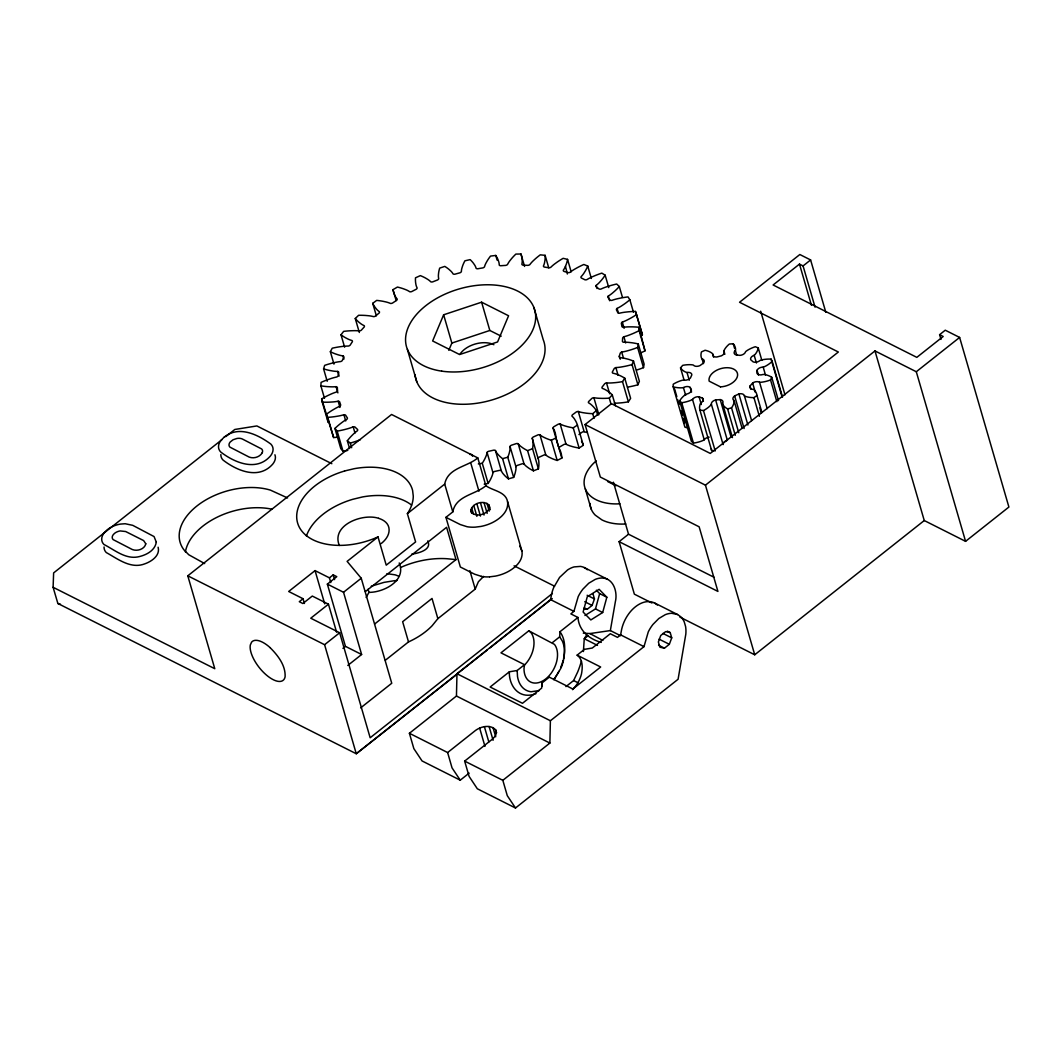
<?xml version="1.0" encoding="UTF-8"?>
<svg xmlns="http://www.w3.org/2000/svg" width="1062" height="1062" viewBox="0 0 1062 1062"><rect width="100%" height="100%" fill="white"/><g stroke="black" fill="none" stroke-linecap="round" stroke-linejoin="round"><path stroke-width="1.5" d="M469.165 773.123L460.244 780.185L422.065 760.95L413.848 748.617L409.401 733.284L456.448 696.035L456.979 673.733L550.607 599.632L551.258 595.888A28.913 18.997 -63.3 0 1 553.674 587.565L559.581 577.409L567.559 569.949A28.78 18.917 -63.3 0 1 574.091 566.909L580.396 566.404A28.116 18.479 -63.3 0 1 585.839 568.502A28.687 18.85 -63.3 0 1 587.366 569.75M464.652 761.109L502.83 780.318L549.877 743.068L550.395 720.753L643.997 646.639L648.271 631.89A28.687 18.85 -63.3 0 1 652.957 624.429L658.825 618.509L665.303 614.659A28.687 18.85 -63.3 0 1 671.755 613.292L677.543 614.526L680.755 616.756A28.78 18.917 -63.3 0 1 684.26 621.947L685.561 626.421A28.78 18.917 -63.3 0 1 685.813 634.173L678.087 679.255L515.495 807.996L477.329 788.774L469.112 776.428L464.652 761.109L492.635 738.966L495.396 735.926L496.445 732.687L495.622 729.767C490.312 724.244 481.179 726.355 475.59 730.377L447.633 752.546L409.401 733.284M687.18 427.734A23.523 14.483 -16.2 0 1 684.897 427.163L673.162 386.78L673.228 384.218A23.523 14.483 -16.2 0 1 680.662 380.754L681.724 380.435A5.191 3.186 -16.2 0 1 683.623 380.05A5.031 3.106 -16.2 0 0 690.446 377.979L691.827 374.873A5.044 3.106 -16.2 0 0 687.008 372.47A5.191 3.186 -16.2 0 1 685.481 371.992L684.724 371.634A23.523 14.483 -16.2 0 1 680.53 367.85L682.72 365.341A23.523 14.483 -16.2 0 1 690.778 364.704L691.774 364.797A5.191 3.186 -16.2 0 1 693.433 365.129A5.031 3.106 -16.2 0 0 699.898 365.633L703.456 363.085A5.031 3.106 -16.2 0 0 702.101 358.916A5.191 3.186 -16.2 0 1 701.451 357.867L701.225 357.23A23.523 14.483 -16.2 0 1 701.464 351.907L705.102 350.261A23.523 14.483 -16.2 0 1 711.221 352.664L711.845 353.115A5.177 3.186 -16.2 0 1 712.721 354.071A5.044 3.106 -16.2 0 0 716.784 357.005L721.39 355.823A5.031 3.106 -16.2 0 0 723.939 351.19A5.191 3.186 -16.2 0 1 724.35 349.916L724.735 349.199A23.523 14.483 -16.2 0 1 729.342 344.035L733.245 343.769A23.523 14.483 -16.2 0 1 735.501 348.442L735.554 349.132A5.177 3.186 -16.2 0 1 735.369 350.394A5.031 3.106 -16.2 0 0 735.74 354.814L739.935 355.372A5.044 3.106 -16.2 0 0 745.564 351.761A5.191 3.186 -16.2 0 1 746.931 350.659L747.794 350.088A23.523 14.483 -16.2 0 1 755.308 346.73L758.241 347.924L761.852 360.35M758.241 347.924A23.523 14.483 -16.2 0 1 755.905 353.38L755.374 354.084A5.191 3.186 -16.2 0 1 754.179 355.252A5.031 3.106 -16.2 0 0 750.741 359.766L753.184 361.89A5.031 3.106 -16.2 0 0 760.126 360.443A5.177 3.186 -16.2 0 1 761.998 359.859L763.074 359.62A23.523 14.483 -16.2 0 1 771.105 359.129L772.154 361.412A23.523 14.483 -16.2 0 1 765.967 365.925L764.998 366.403A5.191 3.186 -16.2 0 1 763.193 367.12A5.031 3.106 -16.2 0 0 757.033 370.293L756.954 373.306A5.031 3.106 -16.2 0 0 762.994 374.474A5.191 3.186 -16.2 0 1 764.786 374.607L765.729 374.78A23.523 14.483 -16.2 0 1 771.729 377.302L778.486 400.6M457.669 673.746L356.261 753.741L57.866 603.481L53.1 587.286L53.631 572.909L221.865 439.721M677.543 614.526L654.192 602.778C644.926 598.795 635.156 605.539 629.607 612.668A28.687 18.85 -63.3 0 0 624.921 620.128A28.156 18.505 -63.3 0 0 621.297 631.133L620.633 634.877L617.5 637.373L610.305 633.748L592.291 648.032L584.472 649.333L577.131 655.148L600.667 667.002L572.843 689.012L549.306 677.158L541.965 682.985L541.686 688.083L522.477 703.296L490.14 687.021L509.348 671.795L517.167 670.507L524.509 664.693L500.972 652.838L528.796 630.815L554.457 644.395A22.687 14.908 -63.3 0 1 545.749 678.923A22.687 14.908 -63.3 0 1 524.004 668.502L524.509 664.693M553.913 679.773L561.028 668.025A31.993 21.028 -63.3 0 0 562.356 641.076L559.674 636.855L559.953 631.744L577.967 617.473C578.896 630.589 589.171 639.112 601.265 642.417M324.481 398.25L320.87 385.825L321.082 382.386A64.424 39.666 -16.2 0 1 327.813 379.638L330.959 378.55A29.909 18.412 -16.2 0 1 336.72 376.997A2.389 1.474 -16.2 0 0 338.194 375.244L338.619 372.974A2.389 1.474 -16.2 0 0 337.756 371.435A29.922 18.412 -16.2 0 1 332.366 370.943L329.512 370.426A64.397 39.639 -16.2 0 1 323.591 368.872L324.653 365.355A64.397 39.652 -16.2 0 1 331.676 363.27L334.915 362.5A29.922 18.412 -16.2 0 1 340.743 361.545A2.389 1.474 -16.2 0 0 342.561 359.899L343.53 357.602A2.389 1.474 -16.2 0 0 343.092 355.929A29.909 18.412 -16.2 0 1 338.141 354.814L335.565 353.965A64.397 39.639 -16.2 0 1 330.362 351.708L332.233 348.203A64.397 39.652 -16.2 0 1 339.389 346.836L342.628 346.398A29.909 18.412 -16.2 0 1 348.376 346.066A2.389 1.474 -16.2 0 0 350.5 344.566L351.973 342.309A2.389 1.474 -16.2 0 0 351.987 340.53A29.909 18.412 -16.2 0 1 347.579 338.831L345.362 337.676A64.41 39.652 -16.2 0 1 341.008 334.769L343.65 331.371A64.41 39.652 -16.2 0 1 350.739 330.76L353.911 330.667A29.909 18.412 -16.2 0 1 359.407 330.959A2.389 1.474 -16.2 0 0 361.784 329.658L363.735 327.494A2.389 1.474 -16.2 0 0 364.186 325.662A29.909 18.412 -16.2 0 1 360.443 323.432L358.651 321.985A64.41 39.652 -16.2 0 1 355.266 318.507L358.598 315.295A64.41 39.652 -16.2 0 1 365.434 315.454L368.448 315.719A29.909 18.412 -16.2 0 1 373.558 316.635A2.389 1.474 -16.2 0 0 376.121 315.56L378.51 313.542A2.389 1.474 -16.2 0 0 379.386 311.71A29.909 18.412 -16.2 0 1 376.413 308.989L375.072 307.303A64.424 39.666 -16.2 0 1 372.735 303.334L376.678 300.4A64.424 39.666 -16.2 0 1 383.09 301.316L385.878 301.927A29.909 18.412 -16.2 0 1 390.471 303.44A2.389 1.474 -16.2 0 0 393.166 302.617L395.914 300.811A2.389 1.474 -16.2 0 0 397.188 299.019A29.909 18.412 -16.2 0 1 395.064 295.873L394.214 293.988A64.424 39.666 -16.2 0 1 392.993 289.647L397.44 287.059A64.41 39.652 -16.2 0 1 403.268 288.731L405.737 289.66A29.909 18.412 -16.2 0 1 409.706 291.731A2.389 1.474 -16.2 0 0 412.441 291.187L415.481 289.621A2.389 1.474 -16.2 0 0 417.14 287.921A29.909 18.412 -16.2 0 1 415.906 284.457L415.587 282.412A64.41 39.652 -16.2 0 1 415.507 277.806L420.34 275.629A64.424 39.666 -16.2 0 1 425.424 277.992L427.521 279.24A29.909 18.412 -16.2 0 1 430.76 281.815A2.389 1.474 -16.2 0 0 433.482 281.549L436.734 280.288A2.389 1.474 -16.2 0 0 438.725 278.709A29.895 18.412 -16.2 0 1 438.42 275.005L438.619 272.868A64.424 39.666 -16.2 0 1 439.695 268.102L444.792 266.403A64.424 39.666 -16.2 0 1 449 269.403L450.673 270.916A29.909 18.412 -16.2 0 1 453.089 273.93A2.389 1.474 -16.2 0 0 455.717 273.969L459.103 273.027A2.389 1.474 -16.2 0 0 461.373 271.62A29.909 18.412 -16.2 0 1 462.01 267.77L462.713 265.58A64.424 39.666 -16.2 0 1 464.917 260.801L470.147 259.619A64.397 39.652 -16.2 0 1 473.373 263.177L474.581 264.929A29.922 18.426 -16.2 0 1 476.108 268.301A2.389 1.474 -16.2 0 0 478.59 268.62L482.015 268.036A2.389 1.474 -16.2 0 0 484.498 266.841A29.922 18.412 -16.2 0 1 486.051 262.938L487.272 260.774A64.424 39.666 -16.2 0 1 490.525 256.088L495.755 255.451A64.41 39.652 -16.2 0 1 497.932 259.486L498.622 261.411A29.909 18.412 -16.2 0 1 499.233 265.062A2.389 1.474 -16.2 0 0 501.49 265.673L504.875 265.447A2.389 1.474 -16.2 0 0 507.517 264.491A29.909 18.412 -16.2 0 1 509.946 260.641L511.632 258.544A64.41 39.652 -16.2 0 1 515.866 254.083L520.964 254.004L524.575 266.429M583.396 651.537L584.259 638.74L586.649 634.943M563.55 658.719C565.329 649.758 565.648 639.43 559.953 631.744M577.967 617.473L570.852 613.889L573.918 611.367L578.206 596.605A28.687 18.85 -63.3 0 1 582.892 589.158L588.76 583.224L595.238 579.387A28.687 18.85 -63.3 0 1 601.689 578.02C613.491 577.834 617.752 592.025 615.376 601.636L610.345 630.576L589.941 633.563L583.29 633.151M636.589 370.067A64.41 39.652 -16.2 0 0 643.492 367.638L637.625 347.447L638.275 343.955A64.41 39.652 -16.2 0 0 632.036 342.774L629.076 342.429A29.909 18.412 -16.2 0 0 623.527 342.243A2.389 1.474 -16.2 0 1 622.465 340.796L622.611 338.552A2.389 1.474 -16.2 0 1 623.885 336.76A29.909 18.412 -16.2 0 0 629.554 334.928L632.633 333.694A64.41 39.652 -16.2 0 0 639.138 330.64L638.939 327.269A64.424 39.666 -16.2 0 0 632.222 326.857L629.076 326.857A29.909 18.412 -16.2 0 0 623.314 327.308A2.389 1.474 -16.2 0 1 621.854 326.061L621.456 323.923A2.389 1.474 -16.2 0 1 622.319 322.091A29.909 18.412 -16.2 0 0 627.722 319.728L630.576 318.215A64.397 39.652 -16.2 0 0 636.523 314.604L635.488 311.458A64.424 39.666 -16.2 0 0 628.465 311.803L625.226 312.162A29.909 18.412 -16.2 0 0 619.398 313.224A2.389 1.474 -16.2 0 1 617.593 312.201L616.637 310.237A2.389 1.474 -16.2 0 1 617.075 308.418A29.909 18.412 -16.2 0 0 622.053 305.577L624.629 303.838A64.424 39.666 -16.2 0 0 629.859 299.763L628 296.909A64.424 39.666 -16.2 0 0 620.858 298.024L617.606 298.714A29.909 18.412 -16.2 0 0 611.871 300.373A2.389 1.474 -16.2 0 1 609.747 299.617L608.287 297.864A2.389 1.474 -16.2 0 1 608.287 296.086A29.909 18.412 -16.2 0 0 612.708 292.86L614.925 290.935A64.41 39.652 -16.2 0 0 619.305 286.514L616.69 284.019A64.424 39.666 -16.2 0 0 609.601 285.864L606.429 286.886A29.909 18.412 -16.2 0 0 600.919 289.076A2.389 1.474 -16.2 0 1 598.556 288.599L596.605 287.112A2.389 1.474 -16.2 0 1 596.167 285.439A29.909 18.412 -16.2 0 0 599.924 281.895L601.742 279.837A64.41 39.652 -16.2 0 0 605.154 275.177L601.835 273.12A64.41 39.652 -16.2 0 0 594.999 275.642L591.972 276.956A29.909 18.412 -16.2 0 0 586.848 279.651A2.389 1.474 -16.2 0 1 584.286 279.452L581.91 278.271A2.389 1.474 -16.2 0 1 581.047 276.744A29.909 18.412 -16.2 0 0 584.047 272.987L585.388 270.823A64.424 39.666 -16.2 0 0 587.751 266.044L583.834 264.478A64.41 39.652 -16.2 0 0 577.409 267.624L574.622 269.204A29.909 18.412 -16.2 0 0 570.002 272.31A2.389 1.474 -16.2 0 1 567.32 272.416L564.267 271.487A2.389 1.474 -16.2 0 1 563.311 270.213A29.909 18.412 -16.2 0 0 565.462 266.336L566.312 264.146A64.41 39.652 -16.2 0 0 567.559 259.38L563.139 258.331A64.41 39.652 -16.2 0 0 557.284 262.022L554.815 263.814A29.909 18.412 -16.2 0 0 550.82 267.266A2.389 1.474 -16.2 0 1 548.085 267.664L545.058 267.159A2.389 1.474 -16.2 0 1 543.412 266.031A29.909 18.412 -16.2 0 0 544.66 262.128L545.005 259.978A64.424 39.666 -16.2 0 0 545.111 255.331L540.279 254.84A64.424 39.666 -16.2 0 0 535.182 258.969L533.071 260.933A29.909 18.412 -16.2 0 0 529.819 264.637A2.389 1.474 -16.2 0 1 527.097 265.314L523.845 265.181A2.389 1.474 -16.2 0 1 521.867 264.292A29.909 18.412 -16.2 0 0 522.185 260.469L522.013 258.398A64.424 39.666 -16.2 0 0 520.964 254.004M643.492 367.638L644.13 364.147L638.275 343.955M584.95 615.509L595.49 608.911L599.658 593.605L596.353 590.22M602.685 612.522L606.84 597.216L599.127 589.317L587.273 596.738L583.118 612.044L590.83 619.942L602.685 612.522L595.49 608.911M481.524 576.4L474.661 574.21L460.364 567.015L445.934 517.34L452.797 511.897L444.712 484.086C447.792 467.652 467.453 466.895 477.794 457.908L485.878 485.706C492.781 490.803 505.685 491.52 507.543 501.569L521.973 551.244C523.486 561.041 514.473 568.528 506.574 572.405A28.701 17.669 -16.2 0 1 495.423 576.108L489.675 576.825M452.797 511.897C455.877 495.463 475.537 494.706 485.878 485.706M385.347 660.259L408.512 641.913A59.804 36.825 -16.2 0 0 432.168 625.704L437.863 618.655L475.218 589.091L478.391 581.75L483.622 576.387M620.248 359.208L619.372 356.062L620.062 353.765A2.389 1.474 -16.2 0 1 621.708 352.066A29.909 18.412 -16.2 0 0 627.523 350.805L630.735 349.876A64.41 39.652 -16.2 0 0 637.625 347.447M488.945 505.008L489.569 507.224C487.816 514.38 476.745 517.606 471.462 512.442L470.824 510.211C472.577 503.056 483.661 499.83 488.945 505.008L490.299 509.667M584.153 608.645L587.193 609.296L592.078 605.42L594.468 598.955L592.941 593.698M670.202 632.594L665.648 631.625L660.75 635.501L658.374 641.952L659.9 647.209L664.44 648.178L669.339 644.302L671.728 637.85L670.202 632.594L667.281 631.12M627.536 387.112L630.788 386.515A64.41 39.652 -16.2 0 0 637.904 384.789L632.036 364.598L633.51 361.08A64.424 39.666 -16.2 0 0 627.921 359.155L625.199 358.478A29.909 18.412 -16.2 0 0 620.009 357.668A2.389 1.474 -16.2 0 1 619.372 356.062M637.904 384.789L639.377 381.271L633.51 361.08M443.637 314.79L432.632 340.968L459.607 354.549L497.574 341.951L508.579 315.772L481.617 302.192L443.637 314.79L451.854 343.066L448.801 350.327M776.853 401.688L770.547 379.944L771.729 377.302M565.953 686.596L573.613 680.543L577.715 671.914A64.543 42.414 -63.3 0 0 581.432 660.949M366.125 597.481L368.965 592.37L368.076 589.277M615.429 405.711L612.27 394.838A64.41 39.652 -16.2 0 0 608.393 391.626L606.389 390.325A29.909 18.412 -16.2 0 0 602.3 388.347A2.389 1.474 -16.2 0 1 602.526 386.541L604.251 384.325A2.389 1.474 -16.2 0 1 606.508 382.917A29.909 18.412 -16.2 0 0 612.137 382.891L615.363 382.639A64.424 39.666 -16.2 0 0 622.505 381.643L624.761 378.178A64.41 39.652 -16.2 0 0 619.969 375.59L617.58 374.581A29.909 18.412 -16.2 0 0 612.88 373.174A2.389 1.474 -16.2 0 1 612.668 371.435L613.889 369.151A2.389 1.474 -16.2 0 1 615.867 367.585A29.909 18.412 -16.2 0 0 621.668 366.921L624.921 366.324A64.41 39.652 -16.2 0 0 632.036 364.598M614.221 403.188A29.909 18.412 -16.2 0 0 618.004 403.082L621.23 402.83A64.424 39.666 -16.2 0 0 628.372 401.834L630.629 398.369L624.761 378.178M750.94 389.09L750.037 385.984L752.626 383.037A5.044 3.106 -16.2 0 1 759.542 382.227A5.191 3.186 -16.2 0 0 761.401 382.201L762.463 382.081A23.523 14.483 -16.2 0 0 770.547 379.944M597.72 415.255L596.366 410.596A64.41 39.652 -16.2 0 0 593.485 406.865L591.919 405.299A29.909 18.412 -16.2 0 0 588.547 402.803A2.389 1.474 -16.2 0 1 589.224 400.971L591.388 398.874A2.389 1.474 -16.2 0 1 593.87 397.679A29.909 18.412 -16.2 0 0 599.194 398.29L602.3 398.383A64.41 39.652 -16.2 0 0 609.283 398.144L612.27 394.838M559.116 447.567A2.389 1.474 -16.2 0 1 560.391 446.544L563.298 444.859A2.389 1.474 -16.2 0 1 566.019 444.168A29.909 18.412 -16.2 0 0 570.321 445.96L572.949 446.744A64.41 39.652 -16.2 0 0 579.095 448.031L583.29 445.27L577.436 425.079A64.41 39.652 -16.2 0 0 575.644 420.91L574.555 419.118A29.909 18.412 -16.2 0 0 571.993 416.171A2.389 1.474 -16.2 0 1 573.082 414.353L575.657 412.441A2.389 1.474 -16.2 0 1 578.286 411.485A29.909 18.412 -16.2 0 0 583.157 412.706L586.065 413.145A64.424 39.666 -16.2 0 0 592.715 413.689L596.366 410.596M225.741 436.641L234.795 429.473L256.871 425.942L331.835 463.696M53.1 587.286L214.776 668.702L187.788 575.816L391.573 414.485L477.794 457.908M330.8 582.587L329.419 577.847L315.056 570.613L288.678 591.481L303.055 598.729L304.436 603.468M360.682 707.85L391.745 683.251L361.239 578.246L347.115 561.373L378.006 536.907L386.223 565.17L415.6 541.925L407.383 513.65L444.712 484.086M303.055 598.729L299.285 601.703L302.882 603.521L312.294 596.061L328.463 604.198L336.601 632.209M329.419 577.847L333.189 574.861L336.787 576.666L327.361 584.127L345.442 646.36L361.624 654.497L347.805 665.436M328.463 604.198L310.754 618.217L339.654 632.766L370.16 737.771L552.399 593.485M327.361 584.127L343.53 592.264L361.239 578.246M365.368 591.627L446.598 527.31L455.996 559.608L374.753 623.925M714.062 577.277L628.531 534.213L619.106 541.66L717.912 591.415L699.141 526.805L600.335 477.05L585.082 424.548L611.46 403.679L710.266 453.421L838.356 352.013L739.55 302.258L799.832 254.522L810.611 259.951L825.811 312.268M815.045 307.13L803.071 265.925L799.487 264.106L773.109 284.988L916.825 357.363L943.189 336.481L939.604 334.676L945.246 330.202L959.623 337.437L1008.9 507.039L965.57 541.341L924.259 520.539L874.982 350.925L705.447 485.161L585.082 424.548M187.788 575.816L324.587 644.7L339.654 632.766M803.071 265.925L810.611 259.951M342.933 648.351L345.442 646.36M487.352 649.957L356.261 753.741L324.587 644.7M489.94 647.9L552.24 598.57M552.333 642.669L559.674 636.855M874.982 350.925L916.294 371.74L959.623 337.437M588.029 635.753L584.259 638.74L597.494 645.391M679.866 617.075L754.724 654.776L924.259 520.539M578.949 434.544L581.525 432.632A2.389 1.474 -16.2 0 1 584.153 431.676A29.909 18.412 -16.2 0 0 587.326 432.566M738.754 432.725L731.532 407.874A23.523 14.483 -16.2 0 0 734.054 402.418L734.134 401.715A5.191 3.186 -16.2 0 0 734.015 400.493A5.031 3.106 -16.2 0 1 734.638 395.914L738.9 393.962A5.031 3.106 -16.2 0 1 744.382 395.768A5.191 3.186 -16.2 0 0 745.697 396.431L746.546 396.723A23.523 14.483 -16.2 0 0 753.94 397.639L756.967 395.462A23.523 14.483 -16.2 0 0 754.909 390.723L754.392 390.205A5.191 3.186 -16.2 0 0 753.263 389.409A5.031 3.106 -16.2 0 1 750.037 385.984M558.466 446.744L553.05 428.105A2.389 1.474 -16.2 0 1 554.523 426.353L557.431 424.667A2.389 1.474 -16.2 0 1 560.152 423.977A29.909 18.412 -16.2 0 0 564.453 425.769L567.081 426.552A64.41 39.652 -16.2 0 0 573.228 427.84L577.436 425.079M484.206 484.126L488.135 483.436L482.267 463.244A64.397 39.652 -16.2 0 0 485.002 458.492L485.971 456.315A29.909 18.412 -16.2 0 0 487.073 452.425A2.389 1.474 -16.2 0 1 489.449 451.124L492.874 450.354A2.389 1.474 -16.2 0 1 495.436 450.54L501.304 470.731A29.909 18.412 -16.2 0 0 503.282 473.931L504.715 475.564A64.41 39.652 -16.2 0 0 508.459 478.856L513.636 477.409L507.769 457.218A64.397 39.652 -16.2 0 0 509.415 452.425L509.866 450.261A29.909 18.412 -16.2 0 0 510.039 446.465A2.389 1.474 -16.2 0 1 512.163 444.978L515.495 443.876A2.389 1.474 -16.2 0 1 518.19 443.757L524.044 463.948A29.909 18.412 -16.2 0 0 526.885 466.749L528.77 468.13A64.424 39.666 -16.2 0 0 533.443 470.824L538.421 468.886L532.553 448.695A64.41 39.652 -16.2 0 0 533.058 443.996L532.991 441.898A29.922 18.412 -16.2 0 0 532.221 438.287A2.389 1.474 -16.2 0 1 534.053 436.655L537.213 435.234A2.389 1.474 -16.2 0 1 539.947 434.823A29.909 18.412 -16.2 0 0 543.558 437.159L545.855 438.248A64.41 39.652 -16.2 0 0 551.324 440.265L555.984 437.889A64.41 39.652 -16.2 0 0 555.333 433.389L554.736 431.424A29.909 18.412 -16.2 0 0 553.05 428.105M539.947 434.823L545.815 455.014A29.909 18.412 -16.2 0 0 549.426 457.35L551.722 458.439A64.41 39.652 -16.2 0 0 557.192 460.457L561.838 458.08A64.41 39.652 -16.2 0 0 561.201 453.58L560.603 451.615A29.909 18.412 -16.2 0 0 558.917 448.297M371.249 586.211L384.019 582.374L394.161 580.741A59.817 36.825 -16.2 0 1 397.029 580.502M518.19 443.757A29.909 18.412 -16.2 0 0 521.017 446.558L522.902 447.938A64.424 39.666 -16.2 0 0 527.575 450.633L532.553 448.695M360.403 439.695L357.283 440.863A64.41 39.652 -16.2 0 1 350.301 443.053L347.327 440.783A64.41 39.652 -16.2 0 1 351.23 436.216L353.248 434.212A29.909 18.412 -16.2 0 1 357.35 430.814A2.389 1.474 -16.2 0 0 357.137 429.088L355.425 427.468A2.389 1.474 -16.2 0 0 353.181 426.844A29.909 18.412 -16.2 0 1 347.539 428.782L344.314 429.632A64.41 39.652 -16.2 0 1 337.172 431.119L334.928 428.437A64.41 39.652 -16.2 0 1 339.747 424.176L342.15 422.344A29.922 18.412 -16.2 0 1 346.862 419.291A2.389 1.474 -16.2 0 0 347.088 417.485L345.88 415.627A2.389 1.474 -16.2 0 0 343.915 414.738A29.909 18.412 -16.2 0 1 338.114 416.092L334.849 416.623A64.41 39.652 -16.2 0 1 327.746 417.353L326.299 414.339A64.424 39.666 -16.2 0 1 331.902 410.49L334.623 408.87A29.909 18.412 -16.2 0 1 339.827 406.255A2.389 1.474 -16.2 0 0 340.49 404.423L339.8 402.365A2.389 1.474 -16.2 0 0 338.167 401.224A29.909 18.412 -16.2 0 1 332.353 401.98L329.154 402.166A64.424 39.666 -16.2 0 1 322.264 402.126L321.64 398.861A64.41 39.652 -16.2 0 1 327.892 395.515L330.866 394.135A29.909 18.412 -16.2 0 1 336.415 392.037A2.389 1.474 -16.2 0 0 337.49 390.219L337.358 388.015A2.389 1.474 -16.2 0 0 336.096 386.674A29.909 18.412 -16.2 0 1 330.428 386.794L327.361 386.634A64.424 39.666 -16.2 0 1 320.87 385.825M539.35 690.539L531.053 691.76A31.993 21.028 -63.3 0 1 517.513 676.574L517.167 670.507M451.854 343.066L489.821 330.468L501.184 336.176M495.436 450.54A29.909 18.412 -16.2 0 0 497.414 453.739L498.861 455.372A64.41 39.652 -16.2 0 0 502.591 458.665L507.769 457.218M673.162 386.78A23.523 14.483 -16.2 0 0 680.476 387.842L681.525 387.803A5.191 3.186 -16.2 0 0 683.424 387.577A5.031 3.106 -16.2 0 1 690.194 387.418L691.415 390.099A5.031 3.106 -16.2 0 1 686.424 394.108A5.191 3.186 -16.2 0 0 684.857 395.091L684.074 395.701A23.523 14.483 -16.2 0 0 679.64 400.905L681.711 402.71A23.523 14.483 -16.2 0 0 689.809 400.706L690.831 400.281A5.191 3.186 -16.2 0 0 692.504 399.405A5.031 3.106 -16.2 0 1 699.062 396.763L702.513 398.17A5.044 3.106 -16.2 0 1 700.92 402.83A5.191 3.186 -16.2 0 0 700.203 404.091L699.951 404.821A23.523 14.483 -16.2 0 0 699.911 410.091L703.469 410.569A23.523 14.483 -16.2 0 0 709.788 406.135L710.438 405.472A5.177 3.186 -16.2 0 0 711.367 404.224A5.031 3.106 -16.2 0 1 715.629 399.936L720.222 399.604A5.031 3.106 -16.2 0 1 722.532 403.441A5.191 3.186 -16.2 0 0 722.89 404.595L723.235 405.193A23.523 14.483 -16.2 0 0 727.603 408.883L731.532 407.874M344.566 470.984L354.23 468.687A59.751 36.785 -16.2 0 1 412.614 490.525L413.264 496.087A59.698 36.758 -16.2 0 1 407.383 513.65M411.684 554.205C418.016 553.249 432.3 550.023 427.787 540.916M478.338 463.935L482.267 463.244M368.965 592.37C383.74 592.45 406.706 580.688 399.219 562.953M386.94 573.653L395.037 574.821A26.669 16.421 -16.2 0 1 398.449 576.175M455.996 559.608L447.062 558.731A64.065 39.44 -16.2 0 0 400.547 567.506M699.911 410.091L711.633 450.474L714.022 450.792M378.616 518.296C362.54 513.039 330.879 525.132 339.336 545.47M57.866 603.481L60.441 604.198M607.557 481.471L616.013 485.732M584.153 567.52L607.477 579.255M651.975 603.03L634.359 594.162L619.106 541.66M599.658 593.605L606.84 597.216M445.934 517.34L460.231 524.535L467.094 526.725A28.687 17.656 -16.2 0 0 475.245 527.15L480.993 526.433A28.701 17.669 -16.2 0 0 492.144 522.73C500.043 518.853 509.056 511.366 507.543 501.569M587.14 595.264L594.468 598.955M662.967 633.443L671.728 637.85M514.074 565.82L554.523 586.184M584.75 601.716L592.078 605.42M659.117 639.165L669.339 644.302M584.246 607.822L587.193 609.296M658.599 645.245L664.44 648.178M550.607 599.632L573.918 611.367M620.633 634.877L643.997 646.639M610.345 630.576L620.566 635.713M287.563 497.945L270.398 490.113A58.689 36.135 -16.2 0 0 200.652 503.215A58.689 36.135 -16.2 0 0 183.991 549.904L188.77 554.749L204.674 563.577M573.613 680.543L578.02 682.76M456.979 673.733L550.395 720.753M456.448 696.035L549.877 743.068M589.941 633.563L602.844 640.439M654.192 602.778L657.405 604.995M577.131 655.148C582.985 659.329 582.733 667.719 581.445 674.065A22.687 14.908 -63.3 0 1 572.511 689.676M528.796 630.815L530.92 632.54A22.687 14.908 -63.3 0 1 524.19 665.356M709.15 437.146A5.031 3.106 -16.2 0 0 704.239 439.787A5.191 3.186 -16.2 0 1 702.553 440.664L701.544 441.088A23.523 14.483 -16.2 0 1 693.446 443.093L691.375 441.288L679.64 400.905M270.279 647.82C277.899 655.493 285.691 665.383 285.107 676.773A24.891 10.819 51.6 0 1 278.204 681.366A24.824 10.793 51.6 0 1 258.703 666.87A24.824 10.793 51.6 0 1 250.327 644.979L251.588 642.152A24.824 10.793 51.6 0 1 257.216 640.399A24.891 10.819 51.6 0 1 270.226 647.714M347.805 450.381A64.41 39.652 -16.2 0 1 343.039 451.31L340.796 448.629L334.928 428.437M515.495 807.996L507.278 795.65L502.83 780.318M460.244 780.185L452.027 767.853L447.633 752.546M519.796 546.094L521.973 551.244M338.34 437.119A64.41 39.652 -16.2 0 1 333.614 437.544L321.64 398.861M640.452 336.043A64.397 39.652 -16.2 0 0 642.391 334.795L635.488 311.458M939.604 334.676L940.985 339.428M916.294 371.74L965.57 541.341M799.487 264.106L811.448 305.325M760.684 311.206L784.991 394.852M772.154 361.412L782.521 397.135M771.105 359.129L781.937 396.405M763.193 367.12L765.45 374.886M754.179 355.252L756.436 363.018M757.033 370.293L758.387 374.952M759.542 382.227L767.215 408.631M756.967 395.462L761.932 412.547M752.626 383.037L755.334 392.356M759.834 407.888L761.188 412.547M753.94 397.639L759.357 416.277M735.369 350.394L736.723 355.053M733.245 343.769L734.599 348.429M744.382 395.768L751.604 420.618M738.9 393.962L747.913 425.026M723.939 351.19L724.842 354.296M734.638 395.914L744.117 428.53M734.015 400.493L742.139 428.451M712.721 354.071L713.624 357.177M727.603 408.883L735.276 435.287M722.532 403.441L732.461 437.61M720.222 399.604L731.041 436.88M715.629 399.936L727.364 440.318A5.031 3.106 -16.2 0 0 723.182 443.491M702.101 358.916L703.456 363.576M711.367 404.224L723.103 444.606A5.031 3.106 -16.2 0 1 723.063 444.062M702.513 398.17L703.416 401.277M703.469 410.569L715.204 450.952M699.062 396.763L701.318 404.529M687.008 372.47L689.265 380.236M690.194 387.418L691.548 392.077M692.504 399.405L704.239 439.787M680.53 367.85L684.14 380.276M683.424 387.577L685.68 395.343M681.711 402.71L693.446 443.093M705.447 485.161L754.724 654.776M674.582 388.878L676.839 396.644M677.742 399.75L679.096 404.41M680.901 410.622L682.255 415.282M683.158 418.388L684.512 423.048M636.523 314.604L642.391 334.795M638.939 327.269L645.006 350.832A64.41 39.652 -16.2 0 1 640.705 352.916M639.138 330.64L645.006 350.832M629.859 299.763L633.47 312.188M619.305 286.514L622.465 297.387M622.319 322.091L624.124 328.304M617.075 308.418L618.429 313.078M623.885 336.76L625.691 342.973M605.154 275.177L608.765 287.603M608.287 296.086L609.641 300.745M621.708 352.066L623.513 358.279M596.167 285.439L597.07 288.545M622.505 381.643L628.372 401.834M587.751 266.044L591.361 278.47M615.867 367.585L618.124 375.351M606.508 382.917L609.668 393.79M609.283 398.144L611.088 404.356M567.559 259.38L571.17 271.806M593.87 397.679L598.835 414.764M613.424 482.201L628.531 534.213M592.715 413.689L594.07 418.348M545.111 255.331L548.722 267.757M578.286 411.485L584.153 431.676M573.228 427.84L579.095 448.031M533.841 307.383L543.226 339.694A66.707 41.073 -16.2 0 1 489.768 400.586A66.707 41.073 -16.2 0 1 415.043 374.7M585.308 488.852L591.162 509.03M560.152 423.977L566.019 444.168M555.984 437.889L561.838 458.08M551.324 440.265L557.192 460.457M495.755 255.451L497.109 260.11M532.221 438.287L538.089 458.479A29.922 18.412 -16.2 0 1 538.859 462.089L538.925 464.187A64.41 39.652 -16.2 0 1 538.421 468.886M527.575 450.633L533.443 470.824M481.617 302.192L489.821 330.468M510.039 446.465L515.906 466.656A29.909 18.412 -16.2 0 1 515.734 470.453L515.282 472.617A64.397 39.652 -16.2 0 1 513.636 477.409M502.591 458.665L508.459 478.856M487.073 452.425L492.941 472.617A29.909 18.412 -16.2 0 1 491.839 476.506L490.87 478.683A64.397 39.652 -16.2 0 1 488.135 483.436M486.98 503.348L489.237 511.127M483.993 502.512L487.153 513.397M470.878 463.39L478.949 491.188M480.422 502.618L484.033 515.057M476.825 503.653L480.436 516.092M473.732 505.472L476.891 516.344M471.634 507.769L473.44 513.981M470.824 510.211L471.727 513.331M392.993 289.647L396.153 300.519M407.37 349.358L416.755 381.656M469.895 570.745L475.218 589.091M372.735 303.334L376.346 315.759M495.622 729.767L496.512 732.833M493.02 727.589L495.702 736.776M489.091 726.474L493.1 740.267M484.378 726.62L488.825 741.94M479.626 727.988L484.962 746.374M355.266 318.507L359.328 332.486M341.008 334.769L344.619 347.194M343.092 355.929L343.995 359.036M337.756 371.435L339.11 376.094M353.181 426.844L354.987 433.057M330.362 351.708L333.972 364.133M336.096 386.674L337.902 392.887M343.915 414.738L345.721 420.95M408.512 641.913L402.644 621.708L432.022 598.45L437.863 618.655M338.167 401.224L339.973 407.436M350.301 443.053L351.655 447.713M347.327 440.783L349.584 448.549M323.591 368.872L327.202 381.298M337.172 431.119L343.039 451.31M327.746 417.353L333.614 437.544M322.264 402.126L328.131 422.318L327.508 419.052M343.53 592.264L361.624 654.497M333.189 574.861L334.57 579.613M315.056 570.613L324.706 603.853M565.462 266.336L567.334 274.009M158.119 547.222C160.389 555.559 151.481 561.559 144.644 563.895C130.732 569.232 117.776 558.917 106.293 552.559A18.744 11.536 -16.2 0 1 104.063 546.996M541.965 682.985L542.111 686.039M509.348 671.795C508.884 681.95 514.579 693.605 525.571 695.106A37.528 24.665 -63.3 0 0 535.978 693.685M563.205 660.139A37.582 24.692 -63.3 0 1 560.802 667.215M558.891 671.343A37.582 24.692 -63.3 0 1 557.431 673.998M556.661 675.299A37.582 24.692 -63.3 0 1 554.152 679.016M185.399 551.921A58.689 36.135 -16.2 0 1 272.058 509.229M381.152 543.598A26.643 16.408 -16.2 0 0 386.502 537.956C389.435 533.801 390.312 527.841 387.033 523.632A26.643 16.408 -16.2 0 0 378.616 518.336M344.566 471.024A59.751 36.785 -16.2 0 0 296.696 516.132A59.751 36.785 -16.2 0 0 343.438 545.297A60.109 37.011 -16.2 0 0 361 542.748A59.698 36.758 -16.2 0 0 378.045 536.881M306.414 536.005A59.751 36.785 -16.2 0 1 352.783 499.299L362.434 496.963A59.751 36.785 -16.2 0 1 411.591 505.1M489.449 576.865A28.701 17.669 -16.2 0 1 481.298 576.44M274.912 454.762A18.824 11.589 -16.2 0 1 272.748 464.107C258.823 479.971 237.052 470.864 223.086 460.098A18.744 11.536 -16.2 0 1 220.856 454.536M619.929 503.8A44.405 27.346 -16.2 0 1 586.224 490.79A44.405 27.346 -16.2 0 1 596.18 460.921M625.797 523.978A44.405 27.346 -16.2 0 1 601.915 519.889L595.251 515.136A44.405 27.346 -16.2 0 1 589.968 503.428M581.511 441.102A64.41 39.652 -16.2 0 1 583.29 445.27M501.304 470.731A2.389 1.474 -16.2 0 0 498.742 470.546L495.317 471.316A2.389 1.474 -16.2 0 0 492.941 472.617M469.908 454.509A2.389 1.474 -16.2 0 1 472.285 454.987A29.909 18.412 -16.2 0 0 472.51 456.195M515.906 466.656A2.389 1.474 -16.2 0 1 518.03 465.169L521.362 464.067A2.389 1.474 -16.2 0 1 524.044 463.948M460.165 353.925A21.346 13.142 -16.2 0 1 493.883 344.712M538.089 458.479A2.389 1.474 -16.2 0 1 539.921 456.846L543.067 455.425A2.389 1.474 -16.2 0 1 545.815 455.014M711.633 450.474A23.523 14.483 -16.2 0 1 711.328 448.775M145.799 543.81C144.538 549.319 137.171 551.497 132.325 549.532L113.169 539.629A8.005 4.925 -16.2 0 1 113.355 534.544L114.63 533.297A8.005 4.925 -16.2 0 1 120.179 530.934L125.661 531.531L143.635 540.585L145.799 543.81M156.3 542.138C154.933 550.966 145.467 555.479 137.542 556.979C124.997 559.103 114.391 549.784 103.943 544.487A18.744 11.536 -16.2 0 1 104.381 532.58L107.381 529.646A18.917 11.642 -16.2 0 1 120.444 524.084L125.17 523.739L132.737 525.332L154.056 536.562L156.3 542.138M262.261 452.704C259.832 457.111 253.712 458.903 249.119 457.058L229.963 447.155A8.005 4.925 -16.2 0 1 230.135 442.071L233.069 439.761L236.985 438.46A7.899 4.859 -16.2 0 1 242.455 439.057L261.637 448.96A8.045 4.952 -16.2 0 1 262.261 452.704M224.162 437.172L221.175 440.119A18.744 11.536 -16.2 0 0 220.737 452.014C234.702 462.78 256.486 471.9 270.398 456.023A18.824 11.589 -16.2 0 0 270.85 444.089C257.84 434.557 238.738 425.145 224.162 437.172M720.501 386.873L709.15 381.152A14.682 9.04 -16.2 0 1 722.81 368.129A14.682 9.04 -16.2 0 1 737.572 375.563A14.682 9.04 -16.2 0 1 720.501 386.873M441.712 371.142A66.707 41.073 -16.2 0 0 535.553 314.352A66.707 41.073 -16.2 0 0 434.557 299.63A66.707 41.073 -16.2 0 0 441.712 371.142"/></g></svg>
